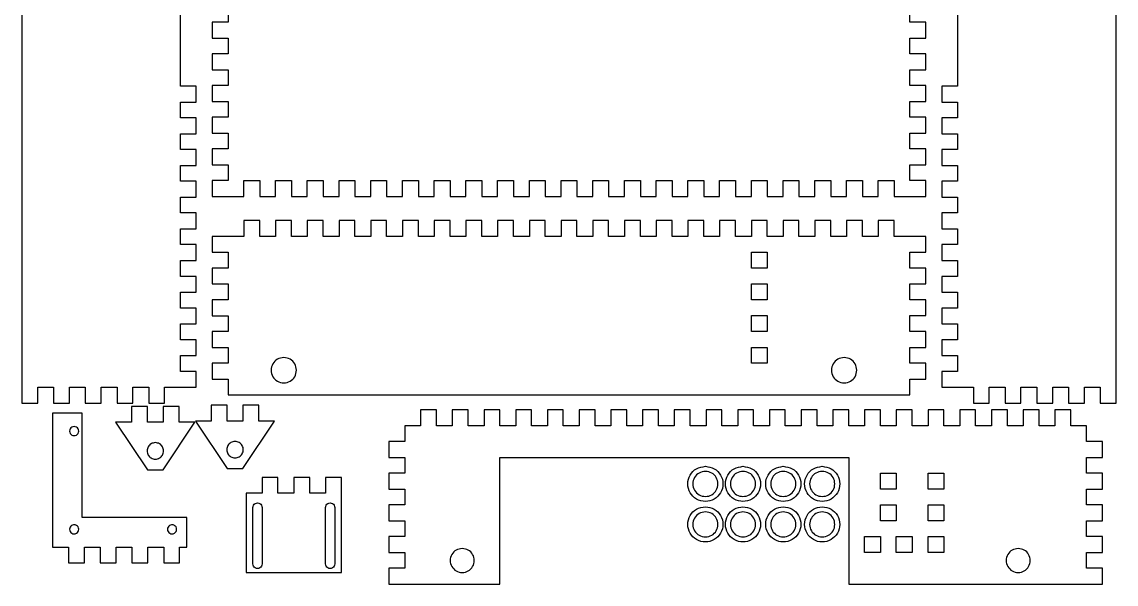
# Model space of a CAD drawing. Extents: x -73 to 855, y -280 to 666.
# Drawn here: x -73.3 to 271.7, y 183.6 to 361 of the extents above; entities that cross this region are included whole.
import ezdxf

# ---------------------------------------------------------------- set-up
doc = ezdxf.new("R2010")
doc.units = 0
doc.layers.add('Layer_1', color=7, linetype='CONTINUOUS')

msp = doc.modelspace()

# ---------------------------------------------------------------- linework, layer by layer
at = {"layer": 'Layer_1', "color": 7}
for points in [[(-73.288336, 555.709102), (-73.288336, 245.70563), (-73.288336, 240.705005), (-68.287711, 240.705005), (-68.287711, 245.70563), (-63.295905, 245.70563), (-63.295905, 240.705005), (-58.29528, 240.705005), (-58.29528, 245.70563), (-53.294655, 245.70563), (-53.294655, 240.705005), (-48.29403, 240.705005), (-48.29403, 245.70563), (-43.293405, 245.70563), (-43.293405, 240.705005), (-38.29278, 240.705005), (-38.29278, 245.70563), (-33.292155, 245.70563), (-33.292155, 240.705005), (-28.29153, 240.705005), (-28.29153, 245.70563), (-23.282085, 245.70563), (-18.290279, 245.70563), (-18.290279, 250.706255), (-23.282085, 250.706255), (-23.282085, 255.70688), (-18.290279, 255.70688), (-18.290279, 260.707505), (-23.282085, 260.707505), (-23.282085, 265.70813), (-18.290279, 265.70813), (-18.290279, 270.708754), (-23.282085, 270.708754), (-23.282085, 275.709379), (-18.290279, 275.709379), (-18.290279, 280.710004), (-23.282085, 280.710004), (-23.282085, 285.710629), (-18.290279, 285.710629), (-18.290279, 290.711254), (-23.282085, 290.711254), (-23.282085, 295.71188), (-18.290279, 295.71188), (-18.290279, 300.712504), (-23.282085, 300.712504), (-23.282085, 305.70431), (-18.290279, 305.70431), (-18.290279, 310.704935), (-23.282085, 310.704935), (-23.282085, 315.70556), (-18.290279, 315.70556), (-18.290279, 320.706185), (-23.282085, 320.706185), (-23.282085, 325.706811), (-18.290279, 325.706811), (-18.290279, 330.707436), (-23.282085, 330.707436), (-23.282085, 335.708061), (-18.290279, 335.708061), (-18.290279, 340.708686), (-23.282085, 340.708686), (-23.282085, 365.844102)], [(221.695608, 365.861741), (221.695608, 340.708686), (216.703831, 340.708686), (216.703831, 335.708061), (221.695608, 335.708061), (221.695608, 330.707436), (216.703831, 330.707436), (216.703831, 325.706811), (221.695608, 325.706811), (221.695608, 320.706185), (216.703831, 320.706185), (216.703831, 315.70556), (221.695608, 315.70556), (221.695608, 310.704935), (216.703831, 310.704935), (216.703831, 305.70431), (221.695608, 305.70431), (221.695608, 300.712504), (216.703831, 300.712504), (216.703831, 295.71188), (221.695608, 295.71188), (221.695608, 290.711254), (216.703831, 290.711254), (216.703831, 285.710629), (221.695608, 285.710629), (221.695608, 280.710004), (216.703831, 280.710004), (216.703831, 275.709379), (221.695608, 275.709379), (221.695608, 270.708754), (216.703831, 270.708754), (216.703831, 265.70813), (221.695608, 265.70813), (221.695608, 260.707505), (216.703831, 260.707505), (216.703831, 255.70688), (221.695608, 255.70688), (221.695608, 250.706255), (216.703831, 250.706255), (216.703831, 245.70563), (221.695608, 245.70563), (226.696247, 245.70563), (226.696247, 240.705005), (231.696887, 240.705005), (231.696887, 245.70563), (236.697497, 245.70563), (236.697497, 240.705005), (241.698108, 240.705005), (241.698108, 245.70563), (246.698747, 245.70563), (246.698747, 240.705005), (251.699387, 240.705005), (251.699387, 245.70563), (256.699997, 245.70563), (256.699997, 240.705005), (261.700608, 240.705005), (261.700608, 245.70563), (266.701247, 245.70563), (266.701247, 240.705005), (271.701887, 240.705005), (271.701887, 245.70563), (271.701887, 555.709102)], [(-8.289029, 365.925481), (-8.289029, 360.92487), (-13.289654, 360.92487), (-13.289654, 355.924231), (-8.289029, 355.924231), (-8.289029, 350.923606), (-13.289654, 350.923606), (-13.289654, 345.922981), (-8.289029, 345.922981), (-8.289029, 340.922356), (-13.289654, 340.922356), (-13.289654, 335.921731), (-8.289029, 335.921731), (-8.289029, 330.921106), (-13.289654, 330.921106), (-13.289654, 325.920481), (-8.289029, 325.920481), (-8.289029, 320.919855), (-13.289654, 320.919855), (-13.289654, 315.91923), (-8.289029, 315.91923), (-8.289029, 310.918605), (-13.289654, 310.918605), (-13.289654, 305.91798), (-3.288404, 305.91798), (-3.288404, 310.918605), (1.712221, 310.918605), (1.712221, 305.91798), (6.704026, 305.91798), (6.704026, 310.918605), (11.704651, 310.918605), (11.704651, 305.91798), (16.705276, 305.91798), (16.705276, 310.918605), (21.705901, 310.918605), (21.705901, 305.91798), (26.706526, 305.91798), (26.706526, 310.918605), (31.70715, 310.918605), (31.70715, 305.91798), (36.707775, 305.91798), (36.707775, 310.918605), (41.7084, 310.918605), (41.7084, 305.91798), (46.709025, 305.91798), (46.709025, 310.918605), (51.70965, 310.918605), (51.70965, 305.91798), (56.710275, 305.91798), (56.710275, 310.918605), (61.7109, 310.918605), (61.7109, 305.91798), (66.711525, 305.91798), (66.711525, 310.918605), (71.71215, 310.918605), (71.71215, 305.91798), (76.703956, 305.91798), (76.703956, 310.918605), (81.704581, 310.918605), (81.704581, 305.91798), (86.705206, 305.91798), (86.705206, 310.918605), (91.705831, 310.918605), (91.705831, 305.91798), (96.706456, 305.91798), (96.706456, 310.918605), (101.707081, 310.918605), (101.707081, 305.91798), (106.707706, 305.91798), (106.707706, 310.918605), (111.708331, 310.918605), (111.708331, 305.91798), (116.708956, 305.91798), (116.708956, 310.918605), (121.709581, 310.918605), (121.709581, 305.91798), (126.710206, 305.91798), (126.710206, 310.918605), (131.710831, 310.918605), (131.710831, 305.91798), (136.711456, 305.91798), (136.711456, 310.918605), (141.712081, 310.918605), (141.712081, 305.91798), (146.703886, 305.91798), (146.703886, 310.918605), (151.704511, 310.918605), (151.704511, 305.91798), (156.705136, 305.91798), (156.705136, 310.918605), (161.705761, 310.918605), (161.705761, 305.91798), (166.706386, 305.91798), (166.706386, 310.918605), (171.707011, 310.918605), (171.707011, 305.91798), (176.707636, 305.91798), (176.707636, 310.918605), (181.708275, 310.918605), (181.708275, 305.91798), (186.708886, 305.91798), (186.708886, 310.918605), (191.709497, 310.918605), (191.709497, 305.91798), (196.710136, 305.91798), (196.710136, 310.918605), (201.710775, 310.918605), (201.710775, 305.91798), (211.711997, 305.91798), (211.711997, 310.918605), (206.711386, 310.918605), (206.711386, 315.91923), (211.711997, 315.91923), (211.711997, 320.919855), (206.711386, 320.919855), (206.711386, 325.920481), (211.711997, 325.920481), (211.711997, 330.921106), (206.711386, 330.921106), (206.711386, 335.921731), (211.711997, 335.921731), (211.711997, 340.922356), (206.711386, 340.922356), (206.711386, 345.922981), (211.711997, 345.922981), (211.711997, 350.923606), (206.711386, 350.923606), (206.711386, 355.924231), (211.711997, 355.924231), (211.711997, 360.92487), (206.711386, 360.92487), (206.711386, 365.925481)], [(-3.288404, 298.308838), (-3.288404, 293.308213), (-8.289029, 293.308213), (-8.289029, 293.317018), (-13.289654, 293.317018), (-13.289654, 293.308213), (-13.289654, 288.307588), (-8.289029, 288.307588), (-8.289029, 283.306963), (-13.289654, 283.306963), (-13.289654, 278.306338), (-8.289029, 278.306338), (-8.289029, 273.305713), (-13.289654, 273.305713), (-13.289654, 268.305088), (-8.289029, 268.305088), (-8.289029, 263.304463), (-13.289654, 263.304463), (-13.289654, 258.303838), (-8.289029, 258.303838), (-8.289029, 253.303213), (-13.289654, 253.303213), (-13.289654, 248.311408), (-8.289029, 248.311408), (-8.289029, 243.310783), (176.707636, 243.310783), (191.709497, 243.310783), (196.710136, 243.310783), (206.711386, 243.310783), (206.711386, 248.311408), (211.711997, 248.311408), (211.711997, 253.312033), (206.711386, 253.312033), (206.711386, 258.312658), (211.711997, 258.312658), (211.711997, 263.313283), (206.711386, 263.313283), (206.711386, 268.313908), (211.711997, 268.313908), (211.711997, 273.314532), (206.711386, 273.314532), (206.711386, 278.315157), (211.711997, 278.315157), (211.711997, 283.315782), (206.711386, 283.315782), (206.711386, 288.316407), (211.711997, 288.316407), (211.711997, 293.317032), (206.711386, 293.317032), (201.710775, 293.317032), (201.710775, 298.308838), (196.710136, 298.308838), (196.710136, 293.317032), (196.710136, 293.308227), (191.709497, 293.308227), (191.709497, 298.308852), (186.708886, 298.308852), (186.708886, 293.308227), (181.708275, 293.308227), (181.708275, 298.308852), (176.707636, 298.308852), (176.707636, 293.308227), (171.707011, 293.308227), (171.707011, 298.308852), (166.706386, 298.308852), (166.706386, 293.308227), (161.705761, 293.308227), (161.705761, 298.308852), (156.705136, 298.308852), (156.705136, 293.308227), (151.704511, 293.308227), (151.704511, 298.308852), (146.703886, 298.308852), (146.703886, 293.308227), (141.712081, 293.308227), (141.712081, 298.308852), (136.711456, 298.308852), (136.711456, 293.308227), (131.710831, 293.308227), (131.710831, 298.308852), (126.710206, 298.308852), (126.710206, 293.308227), (121.709581, 293.308227), (121.709581, 298.308852), (116.708956, 298.308852), (116.708956, 293.308227), (111.708331, 293.308227), (111.708331, 298.308852), (106.707706, 298.308852), (106.707706, 293.308227), (101.707081, 293.308227), (101.707081, 298.308852), (96.706456, 298.308852), (96.706456, 293.308227), (91.705831, 293.308227), (91.705831, 298.308852), (86.705206, 298.308852), (86.705206, 293.308227), (81.704581, 293.308227), (81.704581, 298.308852), (76.703956, 298.308852), (76.703956, 293.308227), (71.71215, 293.308227), (71.71215, 298.308852), (66.711525, 298.308852), (66.711525, 293.308227), (61.7109, 293.308227), (61.7109, 298.308852), (56.710275, 298.308852), (56.710275, 293.308227), (51.70965, 293.308227), (51.70965, 298.308852), (46.709025, 298.308852), (46.709025, 293.308227), (41.7084, 293.308227), (41.7084, 298.308852), (36.707775, 298.308852), (36.707775, 293.308227), (31.70715, 293.308227), (31.70715, 298.308852), (26.706526, 298.308852), (26.706526, 293.308227), (21.705901, 293.308227), (21.705901, 298.308852), (16.705276, 298.308852), (16.705276, 293.308227), (11.704651, 293.308227), (11.704651, 298.308852), (6.704026, 298.308852), (6.704026, 293.308227), (1.712221, 293.308227), (1.712221, 298.308852), (-3.288404, 298.308852), (-3.288404, 298.308838)], [(156.705136, 288.316407), (161.705761, 288.316407), (161.705761, 283.315782), (156.705136, 283.315782), (156.705136, 288.316407), (156.705136, 288.316407)], [(156.705136, 278.315157), (161.705761, 278.315157), (161.705761, 273.314532), (156.705136, 273.314532), (156.705136, 278.315157), (156.705136, 278.315157)], [(156.705136, 268.313908), (161.705761, 268.313908), (161.705761, 263.313283), (156.705136, 263.313283), (156.705136, 268.313908), (156.705136, 268.313908)], [(156.705136, 258.312658), (161.705761, 258.312658), (161.705761, 253.312033), (156.705136, 253.312033), (156.705136, 258.312658), (156.705136, 258.312658)], [(9.270485, 255.075921), (9.270485, 255.075921)], [(185.941609, 255.075921), (185.941609, 255.075921)], [(-38.728074, 239.689219), (-38.728074, 234.688594), (-43.728699, 234.688594), (-33.727449, 219.686719), (-28.726824, 219.686719), (-18.725573, 234.688594), (-23.726198, 234.688594), (-23.726198, 239.689219), (-28.726824, 239.689219), (-28.726824, 234.688594), (-33.727449, 234.688594), (-33.727449, 239.689219), (-38.728074, 239.689219), (-38.728074, 239.689219)], [(-13.599125, 240.058121), (-13.599125, 235.057496), (-18.59975, 235.057496), (-8.5985, 220.055621), (-3.597875, 220.055621), (6.403375, 235.057496), (1.40275, 235.057496), (1.40275, 240.058121), (-3.597875, 240.058121), (-3.597875, 235.057496), (-8.5985, 235.057496), (-8.5985, 240.058121), (-13.599125, 240.058121), (-13.599125, 240.058121)], [(52.406, 238.586177), (52.406, 233.585552), (47.405361, 233.585552), (47.405361, 228.584927), (42.413555, 228.584927), (42.413555, 223.584302), (47.405361, 223.584302), (47.405361, 218.583677), (42.413555, 218.583677), (42.413555, 213.591871), (47.405361, 213.591871), (47.405361, 208.591246), (42.413555, 208.591246), (42.413555, 203.590621), (47.405361, 203.590621), (47.405361, 198.589996), (42.413555, 198.589996), (42.413555, 193.589371), (47.405361, 193.589371), (47.405361, 188.588746), (42.413555, 188.588746), (42.413555, 183.588121), (47.405361, 183.588121), (77.409111, 183.588121), (77.409111, 223.584302), (187.405213, 223.584302), (187.405213, 183.588121), (242.412102, 183.588121), (252.413324, 183.588121), (257.405158, 183.588121), (262.405769, 183.588121), (267.40638, 183.588121), (267.40638, 188.588746), (262.405769, 188.588746), (262.405769, 193.589371), (267.40638, 193.589371), (267.40638, 198.589996), (262.405769, 198.589996), (262.405769, 203.590621), (267.40638, 203.590621), (267.40638, 208.591246), (262.405769, 208.591246), (262.405769, 213.591871), (267.40638, 213.591871), (267.40638, 218.583677), (262.405769, 218.583677), (262.405769, 223.584302), (267.40638, 223.584302), (267.40638, 228.584927), (262.405769, 228.584927), (262.405769, 233.585552), (257.405158, 233.585552), (257.405158, 238.586177), (252.413324, 238.586177), (252.413324, 233.585552), (247.412713, 233.585552), (247.412713, 238.586177), (242.412102, 238.586177), (242.412102, 233.585552), (237.411463, 233.585552), (237.411463, 238.586177), (232.410824, 238.586177), (232.410824, 233.585552), (227.410213, 233.585552), (227.410213, 238.586177), (222.409602, 238.586177), (222.409602, 233.585552), (217.408963, 233.585552), (217.408963, 238.586177), (212.408324, 238.586177), (212.408324, 233.585552), (207.407713, 233.585552), (207.407713, 238.586177), (202.407102, 238.586177), (202.407102, 233.585552), (197.406463, 233.585552), (197.406463, 238.586177), (192.405824, 238.586177), (192.405824, 233.585552), (187.405213, 233.585552), (187.405213, 238.586177), (182.413408, 238.586177), (182.413408, 233.585552), (177.412777, 233.585552), (177.412777, 238.586177), (172.412166, 238.586177), (172.412166, 233.585552), (167.411555, 233.585552), (167.411555, 238.586177), (162.410916, 238.586177), (162.410916, 233.585552), (157.410277, 233.585552), (157.410277, 238.586177), (152.409666, 238.586177), (152.409666, 233.585552), (147.409055, 233.585552), (147.409055, 238.586177), (142.408416, 238.586177), (142.408416, 233.585552), (137.407777, 233.585552), (137.407777, 238.586177), (132.407166, 238.586177), (132.407166, 233.585552), (127.406555, 233.585552), (127.406555, 238.586177), (122.405916, 238.586177), (122.405916, 233.585552), (117.405277, 233.585552), (117.405277, 238.586177), (112.4135, 238.586177), (112.4135, 233.585552), (107.412861, 233.585552), (107.412861, 238.586177), (102.412221, 238.586177), (102.412221, 233.585552), (97.411611, 233.585552), (97.411611, 238.586177), (92.411, 238.586177), (92.411, 233.585552), (87.410361, 233.585552), (87.410361, 238.586177), (82.409721, 238.586177), (82.409721, 233.585552), (77.409111, 233.585552), (77.409111, 238.586177), (72.4085, 238.586177), (72.4085, 233.585552), (67.407861, 233.585552), (67.407861, 238.586177), (62.407221, 238.586177), (62.407221, 233.585552), (57.406611, 233.585552), (57.406611, 238.586177), (52.406, 238.586177), (52.406, 238.586177)], [(-63.589284, 237.575925), (-63.589284, 195.27787), (-58.588659, 195.27787), (-58.588659, 190.277231), (-53.588034, 190.277231), (-53.588034, 195.27787), (-48.587409, 195.27787), (-48.587409, 190.277231), (-43.586784, 190.277231), (-43.586784, 195.27787), (-38.586159, 195.27787), (-38.586159, 190.277231), (-33.585534, 190.277231), (-33.585534, 195.27787), (-28.584909, 195.27787), (-28.584909, 190.277231), (-23.584283, 190.277231), (-23.584283, 195.27787), (-21.291227, 195.27787), (-21.291227, 204.582398), (-54.28477, 204.582398), (-54.28477, 237.575925), (-63.589284, 237.575925), (-63.589284, 237.575925)], [(-56.81595, 233.31612), (-56.81595, 233.31612)], [(-31.213908, 228.241581), (-31.213908, 228.241581)], [(-6.084958, 228.610482), (-6.084958, 228.610482)], [(142.210623, 220.767797), (142.210623, 220.767797)], [(142.210623, 219.180297), (142.210623, 219.180297)], [(154.063957, 220.767797), (154.063957, 220.767797)], [(154.063957, 219.180297), (154.063957, 219.180297)], [(166.763957, 220.767797), (166.763957, 220.767797)], [(166.763957, 219.180297), (166.763957, 219.180297)], [(179.040626, 220.767797), (179.040626, 220.767797)], [(179.040626, 219.180297), (179.040626, 219.180297)], [(197.406463, 218.583677), (202.407102, 218.583677), (202.407102, 213.591871), (197.406463, 213.591871), (197.406463, 218.583677), (197.406463, 218.583677)], [(212.408324, 218.583677), (217.408963, 218.583677), (217.408963, 213.591871), (212.408324, 213.591871), (212.408324, 218.583677), (212.408324, 218.583677)], [(2.447689, 217.272963), (2.447689, 212.272338), (-2.552922, 212.272338), (-2.552922, 187.269213), (27.450828, 187.269213), (27.450828, 212.272338), (27.450828, 217.272963), (22.450189, 217.272963), (22.450189, 212.272338), (17.449578, 212.272338), (17.449578, 217.272963), (12.448967, 217.272963), (12.448967, 212.272338), (7.448328, 212.272338), (7.448328, 217.272963), (2.447689, 217.272963), (2.447689, 217.272963)], [(-0.445089, 189.959144), (-0.445089, 207.739144)], [(1.010134, 209.194352), (1.010134, 209.194352)], [(2.465356, 207.739144), (2.465356, 189.959144)], [(22.432578, 189.959144), (22.432578, 207.739144)], [(23.887773, 209.194352), (23.887773, 209.194352)], [(25.342967, 207.739144), (25.342967, 189.959144)], [(142.210623, 207.986054), (142.210623, 207.986054)], [(154.063957, 207.986054), (154.063957, 207.986054)], [(166.763957, 207.986054), (166.763957, 207.986054)], [(179.040626, 207.986054), (179.040626, 207.986054)], [(197.406463, 208.591246), (202.407102, 208.591246), (202.407102, 203.590621), (197.406463, 203.590621), (197.406463, 208.591246), (197.406463, 208.591246)], [(212.408324, 208.591246), (217.408963, 208.591246), (217.408963, 203.590621), (212.408324, 203.590621), (212.408324, 208.591246), (212.408324, 208.591246)], [(142.210623, 206.398554), (142.210623, 206.398554)], [(154.063957, 206.398554), (154.063957, 206.398554)], [(166.763957, 206.398554), (166.763957, 206.398554)], [(179.040626, 206.398554), (179.040626, 206.398554)], [(-56.965881, 202.333425), (-56.965881, 202.333425)], [(-26.089005, 202.333425), (-26.089005, 202.333425)], [(192.405824, 198.589996), (197.406463, 198.589996), (197.406463, 193.589371), (192.405824, 193.589371), (192.405824, 198.589996), (192.405824, 198.589996)], [(202.407102, 198.589996), (207.407713, 198.589996), (207.407713, 193.589371), (202.407102, 193.589371), (202.407102, 198.589996), (202.407102, 198.589996)], [(212.408324, 198.589996), (217.408963, 198.589996), (217.408963, 193.589371), (212.408324, 193.589371), (212.408324, 198.589996), (212.408324, 198.589996)], [(65.546944, 194.841732), (65.546944, 194.841732)], [(240.842213, 194.841732), (240.842213, 194.841732)]]:
    msp.add_lwpolyline(points, dxfattribs=at)
for points, knots in [([(9.270485, 255.075921), (9.97536, 254.965717), (11.364419, 254.748543), (12.890959, 253.153058), (13.455808, 251.076421), (12.891493, 248.978311), (11.363112, 247.451164), (9.269635, 246.886427), (7.175769, 247.451706), (5.643335, 248.976974), (5.075092, 251.076424), (5.643882, 253.154371), (7.174409, 254.748133), (8.564986, 254.965594), (9.270485, 255.075921)], [0, 0, 0, 0, 2.090511, 4.119658, 6.211779, 8.301692, 10.327834, 12.417748, 14.509869, 16.539016, 18.629526, 20.722244, 22.754391, 24.847109, 24.847109, 24.847109, 24.847109]), ([(185.941609, 255.075921), (186.64647, 254.965714), (188.035517, 254.748531), (189.562052, 253.15306), (190.126926, 251.076421), (189.562587, 248.978309), (188.03421, 247.451175), (185.940738, 246.886427), (183.846865, 247.451697), (182.314421, 248.976974), (181.746193, 251.076424), (182.314968, 253.154371), (183.845506, 254.748143), (185.236097, 254.965597), (185.941609, 255.075921)], [0, 0, 0, 0, 2.090476, 4.119629, 6.211754, 8.30167, 10.327819, 12.417698, 14.509855, 16.539001, 18.629509, 20.722225, 22.754371, 24.847125, 24.847125, 24.847125, 24.847125]), ([(-56.81595, 233.31612), (-56.562535, 233.276606), (-56.063216, 233.19875), (-55.513506, 232.62644), (-55.309803, 231.879884), (-55.513506, 231.125488), (-56.063216, 230.57623), (-56.81595, 230.372381), (-57.568685, 230.57623), (-58.118395, 231.125488), (-58.322098, 231.879884), (-58.118395, 232.62644), (-57.568685, 233.19875), (-57.069366, 233.276606), (-56.81595, 233.31612)], [0, 0, 0, 0, 0.751636, 1.480992, 2.232625, 2.984257, 3.713613, 4.465249, 5.216885, 5.946241, 6.697874, 7.449506, 8.178862, 8.930498, 8.930498, 8.930498, 8.930498]), ([(-31.213908, 228.241581), (-30.755414, 228.169952), (-29.851809, 228.028785), (-28.857163, 226.993138), (-28.487864, 225.642238), (-28.857156, 224.277116), (-29.851836, 223.283307), (-31.213058, 222.913811), (-32.573894, 223.282766), (-33.564514, 224.278452), (-33.929883, 225.642235), (-33.564521, 226.991824), (-32.573867, 228.029195), (-31.671778, 228.170075), (-31.213908, 228.241581)], [0, 0, 0, 0, 1.359986, 2.680281, 4.040267, 5.400253, 6.720549, 8.080535, 9.438314, 10.75561, 12.115, 13.47439, 14.791687, 16.149466, 16.149466, 16.149466, 16.149466]), ([(-6.084958, 228.610482), (-5.626465, 228.538853), (-4.72286, 228.397686), (-3.728214, 227.362039), (-3.358914, 226.011139), (-3.728207, 224.646017), (-4.722887, 223.652208), (-6.084109, 223.282712), (-7.444944, 223.651667), (-8.435565, 224.647353), (-8.800934, 226.011136), (-8.435572, 227.360725), (-7.444917, 228.398096), (-6.542829, 228.538976), (-6.084958, 228.610482)], [0, 0, 0, 0, 1.359986, 2.680281, 4.040267, 5.400253, 6.720549, 8.080535, 9.438314, 10.75561, 12.115, 13.47439, 14.791687, 16.149466, 16.149466, 16.149466, 16.149466]), ([(142.210623, 220.767797), (141.233615, 220.615216), (139.308444, 220.31456), (137.1916, 218.104589), (136.408252, 215.22545), (137.191607, 212.316032), (139.308417, 210.195061), (142.211474, 209.407802), (145.11492, 210.195603), (147.235792, 212.314695), (148.023081, 215.225453), (147.235785, 218.105904), (145.114947, 220.314149), (143.188256, 220.615093), (142.210623, 220.767797)], [0, 0, 0, 0, 2.897633, 5.709714, 8.60896, 11.508206, 14.320286, 17.21792, 20.117763, 22.93285, 25.832694, 28.732537, 31.547624, 34.447467, 34.447467, 34.447467, 34.447467]), ([(142.210623, 219.180297), (142.90864, 219.071414), (144.284052, 218.856863), (145.798212, 217.280398), (146.359537, 215.223988), (145.798212, 213.145978), (144.284052, 211.633039), (142.210623, 211.071299), (140.137195, 211.633039), (138.623035, 213.145978), (138.06171, 215.223988), (138.623035, 217.280398), (140.137195, 218.856863), (141.512607, 219.071414), (142.210623, 219.180297)], [0, 0, 0, 0, 2.07036, 4.079556, 6.149916, 8.220276, 10.229472, 12.299832, 14.370192, 16.379388, 18.449748, 20.520107, 22.529303, 24.599663, 24.599663, 24.599663, 24.599663]), ([(154.063957, 220.767797), (153.086948, 220.615216), (151.161778, 220.31456), (149.044934, 218.104589), (148.261585, 215.22545), (149.04494, 212.316032), (151.161751, 210.195061), (154.064807, 209.407802), (156.968253, 210.195603), (159.089126, 212.314695), (159.876414, 215.225453), (159.089119, 218.105904), (156.96828, 220.314149), (155.04159, 220.615093), (154.063957, 220.767797)], [0, 0, 0, 0, 2.897633, 5.709714, 8.60896, 11.508206, 14.320286, 17.21792, 20.117763, 22.93285, 25.832694, 28.732537, 31.547624, 34.447467, 34.447467, 34.447467, 34.447467]), ([(154.063957, 219.180297), (154.761974, 219.071414), (156.137386, 218.856863), (157.651546, 217.280398), (158.212871, 215.223988), (157.651546, 213.145978), (156.137386, 211.633039), (154.063957, 211.071299), (151.990528, 211.633039), (150.476368, 213.145978), (149.915043, 215.223988), (150.476368, 217.280398), (151.990528, 218.856863), (153.36594, 219.071414), (154.063957, 219.180297)], [0, 0, 0, 0, 2.07036, 4.079556, 6.149916, 8.220276, 10.229472, 12.299832, 14.370192, 16.379388, 18.449748, 20.520107, 22.529303, 24.599663, 24.599663, 24.599663, 24.599663]), ([(166.763957, 220.767797), (165.786948, 220.615216), (163.861778, 220.31456), (161.744934, 218.104589), (160.961585, 215.22545), (161.74494, 212.316032), (163.861751, 210.195061), (166.764807, 209.407802), (169.668253, 210.195603), (171.789126, 212.314695), (172.576414, 215.225453), (171.789119, 218.105904), (169.66828, 220.314149), (167.74159, 220.615093), (166.763957, 220.767797)], [0, 0, 0, 0, 2.897633, 5.709714, 8.60896, 11.508206, 14.320286, 17.21792, 20.117763, 22.93285, 25.832694, 28.732537, 31.547624, 34.447467, 34.447467, 34.447467, 34.447467]), ([(166.763957, 219.180297), (167.461974, 219.071414), (168.837386, 218.856863), (170.351546, 217.280398), (170.912871, 215.223988), (170.351546, 213.145978), (168.837386, 211.633039), (166.763957, 211.071299), (164.690528, 211.633039), (163.176368, 213.145978), (162.615043, 215.223988), (163.176368, 217.280398), (164.690528, 218.856863), (166.06594, 219.071414), (166.763957, 219.180297)], [0, 0, 0, 0, 2.07036, 4.079556, 6.149916, 8.220276, 10.229472, 12.299832, 14.370192, 16.379388, 18.449748, 20.520107, 22.529303, 24.599663, 24.599663, 24.599663, 24.599663]), ([(179.040626, 220.767797), (178.063617, 220.615216), (176.138446, 220.31456), (174.0216, 218.104589), (173.238252, 215.22545), (174.021607, 212.316032), (176.138419, 210.19506), (179.041476, 209.407802), (181.944923, 210.195603), (184.065795, 212.314695), (184.853084, 215.225453), (184.065788, 218.105904), (181.94495, 220.314149), (180.018259, 220.615093), (179.040626, 220.767797)], [0, 0, 0, 0, 2.897635, 5.709716, 8.608962, 11.508208, 14.320289, 17.217925, 20.117768, 22.932855, 25.832699, 28.732542, 31.547629, 34.447472, 34.447472, 34.447472, 34.447472]), ([(179.040626, 219.180297), (179.738643, 219.071414), (181.114055, 218.856863), (182.628215, 217.280398), (183.18954, 215.223988), (182.628215, 213.145978), (181.114055, 211.633039), (179.040626, 211.071299), (176.967196, 211.633039), (175.453035, 213.145977), (174.89171, 215.223988), (175.453035, 217.280398), (176.967196, 218.856864), (178.342609, 219.071414), (179.040626, 219.180297)], [0, 0, 0, 0, 2.07036, 4.079556, 6.149916, 8.220276, 10.229472, 12.299832, 14.370194, 16.37939, 18.44975, 20.52011, 22.529306, 24.599668, 24.599668, 24.599668, 24.599668]), ([(-0.445089, 207.739144), (-0.405602, 207.994826), (-0.327949, 208.497637), (0.25164, 209.077215), (0.754452, 209.154866), (1.010134, 209.194352)], [0, 0, 0, 0, 0.762462, 1.499422, 2.261885, 2.261885, 2.261885, 2.261885]), ([(1.010134, 209.194352), (1.265816, 209.154866), (1.768627, 209.077215), (2.348216, 208.497637), (2.425869, 207.994826), (2.465356, 207.739144)], [0, 0, 0, 0, 0.762463, 1.499423, 2.261885, 2.261885, 2.261885, 2.261885]), ([(22.432578, 207.739144), (22.472063, 207.994825), (22.549711, 208.497633), (23.129285, 209.077217), (23.632093, 209.154867), (23.887773, 209.194352)], [0, 0, 0, 0, 0.76246, 1.49941, 2.261866, 2.261866, 2.261866, 2.261866]), ([(23.887773, 209.194352), (24.143453, 209.154867), (24.64626, 209.077217), (25.225834, 208.497633), (25.303482, 207.994825), (25.342967, 207.739144)], [0, 0, 0, 0, 0.762456, 1.499406, 2.261866, 2.261866, 2.261866, 2.261866]), ([(142.210623, 207.986054), (141.233615, 207.833474), (139.308444, 207.532817), (137.1916, 205.322846), (136.408252, 202.443707), (137.191607, 199.534289), (139.308417, 197.413318), (142.211474, 196.626059), (145.11492, 197.41386), (147.235792, 199.532952), (148.023081, 202.443711), (147.235785, 205.324161), (145.114947, 207.532406), (143.188256, 207.83335), (142.210623, 207.986054)], [0, 0, 0, 0, 2.897633, 5.709714, 8.60896, 11.508206, 14.320286, 17.21792, 20.117763, 22.93285, 25.832694, 28.732537, 31.547624, 34.447467, 34.447467, 34.447467, 34.447467]), ([(154.063957, 207.986054), (153.086948, 207.833474), (151.161778, 207.532817), (149.044934, 205.322846), (148.261585, 202.443707), (149.04494, 199.534289), (151.161751, 197.413318), (154.064807, 196.626059), (156.968253, 197.41386), (159.089126, 199.532952), (159.876414, 202.443711), (159.089119, 205.324161), (156.96828, 207.532406), (155.04159, 207.83335), (154.063957, 207.986054)], [0, 0, 0, 0, 2.897633, 5.709714, 8.60896, 11.508206, 14.320286, 17.21792, 20.117763, 22.93285, 25.832694, 28.732537, 31.547624, 34.447467, 34.447467, 34.447467, 34.447467]), ([(166.763957, 207.986054), (165.786948, 207.833474), (163.861778, 207.532817), (161.744934, 205.322846), (160.961585, 202.443707), (161.74494, 199.534289), (163.861751, 197.413318), (166.764807, 196.626059), (169.668253, 197.41386), (171.789126, 199.532952), (172.576414, 202.443711), (171.789119, 205.324161), (169.66828, 207.532406), (167.74159, 207.83335), (166.763957, 207.986054)], [0, 0, 0, 0, 2.897633, 5.709714, 8.60896, 11.508206, 14.320286, 17.21792, 20.117763, 22.93285, 25.832694, 28.732537, 31.547624, 34.447467, 34.447467, 34.447467, 34.447467]), ([(179.040626, 207.986054), (178.063617, 207.833474), (176.138446, 207.532817), (174.0216, 205.322847), (173.238252, 202.443707), (174.021607, 199.534289), (176.138419, 197.413318), (179.041476, 196.626059), (181.944923, 197.41386), (184.065795, 199.532952), (184.853084, 202.443711), (184.065788, 205.324161), (181.94495, 207.532406), (180.018259, 207.83335), (179.040626, 207.986054)], [0, 0, 0, 0, 2.897635, 5.709716, 8.608962, 11.508208, 14.320289, 17.217925, 20.117768, 22.932855, 25.832699, 28.732542, 31.547629, 34.447472, 34.447472, 34.447472, 34.447472]), ([(142.210623, 206.398554), (142.90864, 206.289671), (144.284052, 206.07512), (145.798212, 204.498655), (146.359537, 202.442246), (145.798212, 200.364235), (144.284052, 198.851296), (142.210623, 198.289556), (140.137195, 198.851296), (138.623035, 200.364235), (138.06171, 202.442246), (138.623035, 204.498655), (140.137195, 206.07512), (141.512607, 206.289671), (142.210623, 206.398554)], [0, 0, 0, 0, 2.07036, 4.079556, 6.149916, 8.220276, 10.229472, 12.299832, 14.370192, 16.379388, 18.449748, 20.520107, 22.529303, 24.599663, 24.599663, 24.599663, 24.599663]), ([(154.063957, 206.398554), (154.761974, 206.289671), (156.137386, 206.07512), (157.651546, 204.498655), (158.212871, 202.442246), (157.651546, 200.364235), (156.137386, 198.851296), (154.063957, 198.289556), (151.990528, 198.851296), (150.476368, 200.364235), (149.915043, 202.442246), (150.476368, 204.498655), (151.990528, 206.07512), (153.36594, 206.289671), (154.063957, 206.398554)], [0, 0, 0, 0, 2.07036, 4.079556, 6.149916, 8.220276, 10.229472, 12.299832, 14.370192, 16.379388, 18.449748, 20.520107, 22.529303, 24.599663, 24.599663, 24.599663, 24.599663]), ([(166.763957, 206.398554), (167.461974, 206.289671), (168.837386, 206.07512), (170.351546, 204.498655), (170.912871, 202.442246), (170.351546, 200.364235), (168.837386, 198.851296), (166.763957, 198.289556), (164.690528, 198.851296), (163.176368, 200.364235), (162.615043, 202.442246), (163.176368, 204.498655), (164.690528, 206.07512), (166.06594, 206.289671), (166.763957, 206.398554)], [0, 0, 0, 0, 2.07036, 4.079556, 6.149916, 8.220276, 10.229472, 12.299832, 14.370192, 16.379388, 18.449748, 20.520107, 22.529303, 24.599663, 24.599663, 24.599663, 24.599663]), ([(179.040626, 206.398554), (179.738643, 206.289671), (181.114055, 206.07512), (182.628215, 204.498655), (183.18954, 202.442246), (182.628215, 200.364235), (181.114055, 198.851296), (179.040626, 198.289556), (176.967196, 198.851296), (175.453035, 200.364235), (174.89171, 202.442246), (175.453035, 204.498656), (176.967196, 206.075121), (178.342609, 206.289671), (179.040626, 206.398554)], [0, 0, 0, 0, 2.07036, 4.079556, 6.149916, 8.220276, 10.229472, 12.299832, 14.370194, 16.37939, 18.44975, 20.52011, 22.529306, 24.599668, 24.599668, 24.599668, 24.599668]), ([(-56.965881, 202.333425), (-56.949444, 202.334444), (-56.916216, 202.336505), (-56.866207, 202.334229), (-56.582351, 202.331132), (-56.061973, 202.201239), (-55.513845, 201.647776), (-55.309712, 200.896057), (-55.51352, 200.143033), (-56.063211, 199.593416), (-56.81596, 199.389682), (-57.568655, 199.593508), (-58.118503, 200.14267), (-58.317795, 200.882888), (-58.134819, 201.599541), (-57.652968, 202.159121), (-57.196247, 202.274985), (-56.965881, 202.333425)], [0, 0, 0, 0, 0.04937, 0.099805, 0.150002, 0.90164, 1.631006, 2.382646, 3.134302, 3.863649, 4.615282, 5.366915, 6.096262, 6.847919, 7.556441, 8.242813, 8.941347, 8.941347, 8.941347, 8.941347]), ([(-26.089005, 202.333425), (-26.072568, 202.334444), (-26.03934, 202.336505), (-25.989331, 202.334229), (-25.705475, 202.331132), (-25.185097, 202.201239), (-24.636969, 201.647776), (-24.432836, 200.896057), (-24.636643, 200.143033), (-25.186334, 199.593416), (-25.939083, 199.389682), (-26.691779, 199.593508), (-27.241627, 200.14267), (-27.440919, 200.882888), (-27.257942, 201.599541), (-26.776092, 202.159121), (-26.319371, 202.274985), (-26.089005, 202.333425)], [0, 0, 0, 0, 0.04937, 0.099805, 0.150002, 0.90164, 1.631006, 2.382646, 3.134302, 3.863649, 4.615282, 5.366915, 6.096262, 6.847919, 7.556441, 8.242813, 8.941347, 8.941347, 8.941347, 8.941347]), ([(65.546944, 194.841732), (66.216408, 194.737611), (67.535331, 194.53248), (68.989928, 193.024091), (69.529883, 191.052846), (68.989934, 189.060954), (67.535305, 187.613321), (65.547825, 187.076264), (63.560752, 187.612813), (62.110186, 189.062284), (61.574092, 191.052842), (62.110179, 193.022784), (63.560778, 194.532856), (64.878143, 194.737724), (65.546944, 194.841732)], [0, 0, 0, 0, 1.985821, 3.912297, 5.896428, 7.880558, 9.807034, 11.792855, 13.776361, 15.699853, 17.683396, 19.666939, 21.590431, 23.573938, 23.573938, 23.573938, 23.573938]), ([(240.842213, 194.841732), (241.511032, 194.737728), (242.828418, 194.532868), (244.279041, 193.022787), (244.815117, 191.052842), (244.279034, 189.062279), (242.828446, 187.612806), (240.841382, 187.076257), (238.853937, 187.613364), (237.399313, 189.060943), (236.859271, 191.052846), (237.39932, 193.024101), (238.853909, 194.532439), (240.172793, 194.7376), (240.842213, 194.841732)], [0, 0, 0, 0, 1.983557, 3.907055, 5.890597, 7.874139, 9.797636, 11.781193, 13.766898, 15.693405, 17.677548, 19.661691, 21.588197, 23.573902, 23.573902, 23.573902, 23.573902]), ([(2.465356, 189.959144), (2.425869, 189.701944), (2.348216, 189.196146), (1.768627, 188.638636), (1.010134, 188.435439), (0.25164, 188.638636), (-0.327949, 189.196146), (-0.405602, 189.701944), (-0.445089, 189.959144)], [0, 0, 0, 0, 0.762462, 1.499422, 2.261885, 3.024348, 3.761308, 4.52377, 4.52377, 4.52377, 4.52377]), ([(25.342967, 189.959144), (25.303482, 189.701944), (25.225834, 189.19615), (24.64626, 188.638635), (23.887773, 188.43544), (23.129285, 188.638635), (22.549711, 189.19615), (22.472063, 189.701944), (22.432578, 189.959144)], [0, 0, 0, 0, 0.76246, 1.49941, 2.261866, 3.024323, 3.761273, 4.523733, 4.523733, 4.523733, 4.523733])]:
    msp.add_open_spline(points, degree=3, knots=knots, dxfattribs=at)

doc.saveas('drawing.dxf')
